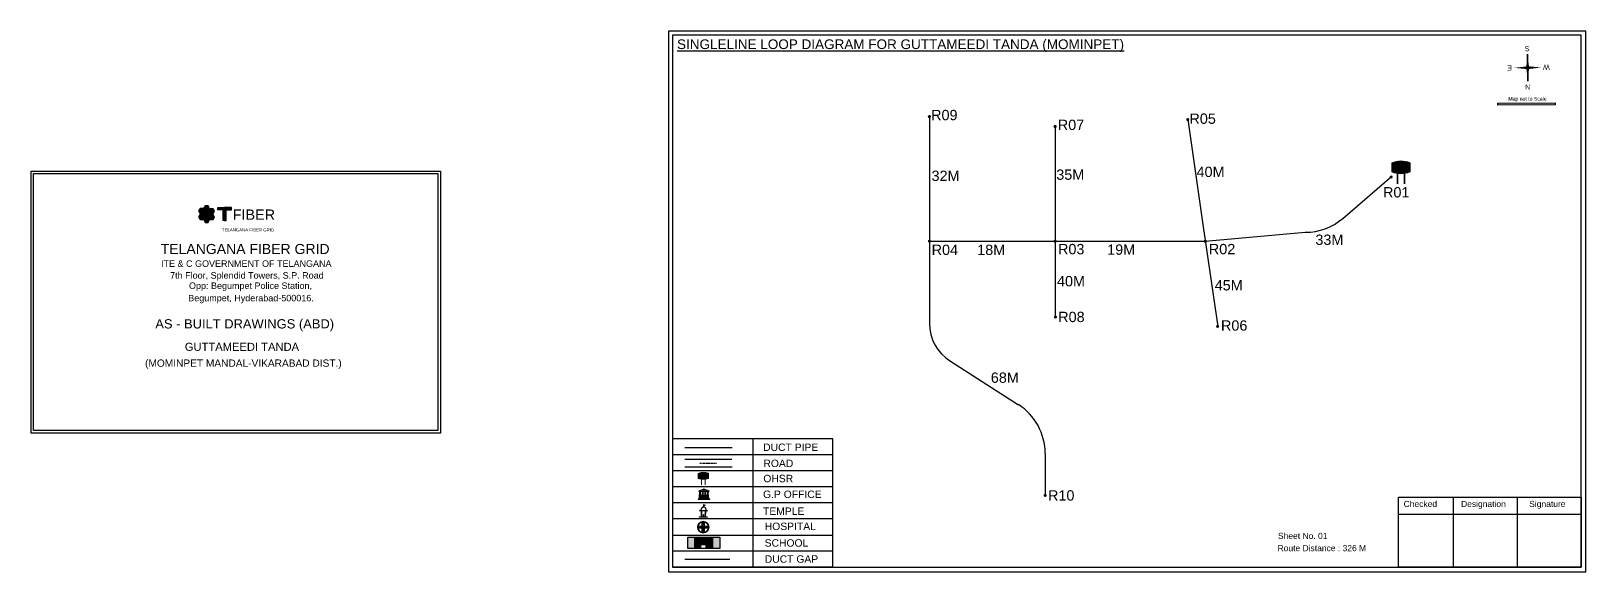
# Model space of a CAD drawing. Header units: inches. Extents: x 389 to 4342, y 151 to 675.
# Drawn here: x 389 to 1897, y 151 to 675 of the extents above; entities that cross this region are included whole.
import ezdxf
from ezdxf.enums import TextEntityAlignment as Align

# ---------------------------------------------------------------- set-up
doc = ezdxf.new("R2010")
doc.units = ezdxf.units.IN
doc.header["$MEASUREMENT"] = 0
doc.linetypes.add('DASHEDX2', pattern=[1.5, 1, -0.5])
for name, color, linetype in [('Asbuilt_title', 7, 'Continuous'), ('LANDMARK', 7, 'Continuous'), ('OHT', 7, 'Continuous'), ('pipe', 5, 'Continuous'), ('ROW', 5, 'Continuous')]:
    doc.layers.add(name, color=color, linetype=linetype)
doc.styles.add('200', font='swisse.ttf')
doc.styles.get("Standard").update_dxf_attribs({"font": 'arial.ttf'})

# ---------------------------------------------------------------- blocks, each defined once
blk = doc.blocks.new('OHT')
at = {"linetype": 'Continuous', "lineweight": 0, "true_color": 0x0ffffc}
blk.add_hatch(color=4, dxfattribs=at).paths.add_polyline_path([(0.012, 1), (0, 1, 0.101323), (-0.4, 0.916), (-0.4, 0.525, 0.194075), (0.399, 0.521), (0.399, 0.921, 0.097877)])
at = {"color": 4, "linetype": 'Continuous', "lineweight": 0, "true_color": 0x0ffffc, "flags": 128}
for points in [[(-0.4, 0.525), (-0.4, 0.916)], [(0.399, 0.521), (0.399, 0.921)]]:
    blk.add_lwpolyline(points, dxfattribs=at)
at = {"color": 4, "linetype": 'Continuous', "lineweight": 0, "true_color": 0x0ffffc, "const_width": 0.075, "flags": 128}
for points in [[(-0.15, 0), (-0.15, 0.475)], [(0.15, 0), (0.15, 0.473)]]:
    blk.add_lwpolyline(points, dxfattribs=at)
at = {"color": 4, "linetype": 'Continuous', "lineweight": 0, "true_color": 0x0ffffc}
for centre, radius, start, end in [((0.006, -0.019), 1.019, 67.31091, 113.47108), ((0.004, 1.513), 1.068, 247.76824, 291.70073)]:
    blk.add_arc(centre, radius, start, end, dxfattribs=at)
blk = doc.blocks.new('Government_Office')
at = {"linetype": 'Continuous', "lineweight": 0, "true_color": 0xff0000}
for points in [[(-0.5, 0.05), (0.5, 0.05), (0.5, 0), (-0.5, 0)], [(-0.45, 0.08), (-0.45, 0.12), (0.45, 0.12), (0.45, 0.08)], [(-0.4, 0.14), (-0.4, 0.18), (0.4, 0.18), (0.4, 0.14)]]:
    blk.add_hatch(color=1, dxfattribs=at).paths.add_polyline_path(points)
h = blk.add_hatch(color=1, dxfattribs=at)
h.paths.add_polyline_path([(0.44, 0.72), (0.45, 0.75), (0, 0.93), (-0.45, 0.75), (-0.44, 0.72)])
h.paths.add_polyline_path([(0.36, 0.75), (-0.36, 0.75), (0, 0.9)], flags=16)
h.paths.add_polyline_path([(0, 0.78, -1), (0, 0.87, -1)], flags=0)
h = blk.add_hatch(color=1, dxfattribs=at)
edge = h.paths.add_edge_path()
edge.add_line((-0.27, 0.2), (-0.3, 0.68))
edge.add_line((-0.3, 0.68), (-0.29, 0.68))
edge.add_arc((-0.28, 0.69), 0.0176, 225.304, 441.5659)
edge.add_line((-0.28, 0.7), (-0.39, 0.7))
edge.add_arc((-0.39, 0.69), 0.0176, 98.4341, 314.696)
edge.add_line((-0.38, 0.68), (-0.37, 0.68))
edge.add_line((-0.37, 0.68), (-0.4, 0.2))
edge.add_line((-0.4, 0.2), (-0.27, 0.2))
h = blk.add_hatch(color=1, dxfattribs=at)
edge = h.paths.add_edge_path()
edge.add_line((-0.05, 0.2), (-0.07, 0.68))
edge.add_line((-0.07, 0.68), (-0.07, 0.68))
edge.add_arc((-0.05, 0.69), 0.0176, 225.304, 441.5659)
edge.add_line((-0.05, 0.7), (-0.17, 0.7))
edge.add_arc((-0.17, 0.69), 0.0176, 98.4341, 314.696)
edge.add_line((-0.16, 0.68), (-0.15, 0.68))
edge.add_line((-0.15, 0.68), (-0.18, 0.2))
edge.add_line((-0.18, 0.2), (-0.05, 0.2))
h = blk.add_hatch(color=1, dxfattribs=at)
edge = h.paths.add_edge_path()
edge.add_arc((0, 0.83), 0.0467, 90, 270)
edge.add_arc((0, 0.83), 0.0467, 270, 450)
h = blk.add_hatch(color=1, dxfattribs=at)
edge = h.paths.add_edge_path()
edge.add_line((0.18, 0.2), (0.15, 0.68))
edge.add_line((0.15, 0.68), (0.16, 0.68))
edge.add_arc((0.17, 0.69), 0.0176, 225.304, 441.5659)
edge.add_line((0.17, 0.7), (0.05, 0.7))
edge.add_arc((0.05, 0.69), 0.0176, 98.4341, 314.696)
edge.add_line((0.07, 0.68), (0.07, 0.68))
edge.add_line((0.07, 0.68), (0.05, 0.2))
edge.add_line((0.05, 0.2), (0.18, 0.2))
h = blk.add_hatch(color=1, dxfattribs=at)
edge = h.paths.add_edge_path()
edge.add_line((0.4, 0.2), (0.37, 0.68))
edge.add_line((0.37, 0.68), (0.38, 0.68))
edge.add_arc((0.39, 0.69), 0.0176, 225.304, 441.5659)
edge.add_line((0.4, 0.7), (0.28, 0.7))
edge.add_arc((0.28, 0.69), 0.0176, 98.4341, 314.696)
edge.add_line((0.29, 0.68), (0.3, 0.68))
edge.add_line((0.3, 0.68), (0.27, 0.2))
edge.add_line((0.27, 0.2), (0.4, 0.2))
at = {"color": 1, "linetype": 'Continuous', "lineweight": 0, "true_color": 0xff0000, "flags": 128}
for points in [[(-0.5, 0.05), (0.5, 0.05), (0.5, 0), (-0.5, 0)], [(-0.45, 0.75), (-0.44, 0.72), (0.44, 0.72), (0.45, 0.75), (0, 0.93)], [(-0.45, 0.08), (-0.45, 0.12), (0.45, 0.12), (0.45, 0.08)], [(-0.4, 0.14), (-0.4, 0.18), (0.4, 0.18), (0.4, 0.14)], [(-0.36, 0.75), (0.36, 0.75), (0, 0.9)]]:
    blk.add_lwpolyline(points, close=True, dxfattribs=at)
for points in [[(-0.27, 0.2), (-0.3, 0.68), (-0.29, 0.68, 1.379694), (-0.28, 0.7), (-0.39, 0.7, 1.379694), (-0.38, 0.68), (-0.37, 0.68), (-0.4, 0.2)], [(-0.05, 0.2), (-0.07, 0.68), (-0.07, 0.68, 1.379694), (-0.05, 0.7), (-0.17, 0.7, 1.379694), (-0.16, 0.68), (-0.15, 0.68), (-0.18, 0.2)], [(0, 0.87, 1), (0, 0.78, 1)], [(0.18, 0.2), (0.15, 0.68), (0.16, 0.68, 1.379694), (0.17, 0.7), (0.05, 0.7, 1.379694), (0.07, 0.68), (0.07, 0.68), (0.05, 0.2)], [(0.4, 0.2), (0.37, 0.68), (0.38, 0.68, 1.379694), (0.4, 0.7), (0.28, 0.7, 1.379694), (0.29, 0.68), (0.3, 0.68), (0.27, 0.2)]]:
    blk.add_lwpolyline(points, format="xyb", close=True, dxfattribs=at)
blk = doc.blocks.new('Temple')
at = {"linetype": 'Continuous', "lineweight": 0, "true_color": 0xff0000}
h = blk.add_hatch(color=1, dxfattribs=at)
edge = h.paths.add_edge_path()
edge.add_line((0.17, 0.49), (0.22, 0.49))
edge.add_line((0.22, 0.49), (0.22, 0.5))
edge.add_line((0.22, 0.5), (0.31, 0.5))
edge.add_line((0.31, 0.5), (0.31, 0.53))
edge.add_line((0.31, 0.53), (0.26, 0.53))
edge.add_line((0.26, 0.53), (0.26, 0.54))
edge.add_line((0.26, 0.54), (0.2, 0.54))
edge.add_spline(control_points=[(0.2, 0.54), (0.2, 0.59), (0.19, 0.64), (0.14, 0.74), (0.09, 0.79), (0.03, 0.8), (0.02, 0.81), (0.01, 0.81)], knot_values=[4.712389, 4.712389, 4.712389, 4.712389, 5.278166, 5.278166, 6.117402, 6.117402, 6.223801, 6.223801, 6.223801, 6.223801], degree=3, periodic=0)
edge.add_line((0.01, 0.81), (0.01, 0.79))
edge.add_line((0.01, 0.79), (-0.01, 0.79))
edge.add_line((-0.01, 0.79), (-0.01, 0.81))
edge.add_spline(control_points=[(-0.01, 0.81), (-0.05, 0.8), (-0.1, 0.78), (-0.17, 0.7), (-0.2, 0.63), (-0.2, 0.55), (-0.2, 0.55), (-0.2, 0.54)], knot_values=[6.343965, 6.343965, 6.343965, 6.343965, 6.956638, 6.956638, 7.795874, 7.795874, 7.853982, 7.853982, 7.853982, 7.853982], degree=3, periodic=0)
edge.add_line((-0.2, 0.54), (-0.26, 0.54))
edge.add_line((-0.26, 0.54), (-0.26, 0.53))
edge.add_line((-0.26, 0.53), (-0.31, 0.53))
edge.add_line((-0.31, 0.53), (-0.31, 0.5))
edge.add_line((-0.31, 0.5), (-0.22, 0.5))
edge.add_line((-0.22, 0.5), (-0.22, 0.49))
edge.add_line((-0.22, 0.49), (-0.17, 0.49))
edge.add_line((-0.17, 0.49), (-0.17, 0.07))
edge.add_arc((-0.2, 0.07), 0.03, -90, 0, ccw=False)
edge.add_line((-0.2, 0.04), (-0.26, 0.04))
edge.add_line((-0.26, 0.04), (-0.26, 0.03))
edge.add_line((-0.26, 0.03), (-0.31, 0.03))
edge.add_line((-0.31, 0.03), (-0.31, 0))
edge.add_line((-0.31, 0), (0.31, 0))
edge.add_line((0.31, 0), (0.31, 0.03))
edge.add_line((0.31, 0.03), (0.26, 0.03))
edge.add_line((0.26, 0.03), (0.26, 0.04))
edge.add_line((0.26, 0.04), (0.2, 0.04))
edge.add_arc((0.2, 0.07), 0.03, 180, 270, ccw=False)
edge.add_line((0.17, 0.07), (0.17, 0.49))
h.paths.add_polyline_path([(0.12, 0.07, -0.414214), (0.1, 0.04), (0.05, 0.04), (0.05, 0.03), (-0.05, 0.03), (-0.05, 0.04), (-0.1, 0.04, -0.414214), (-0.12, 0.07), (-0.12, 0.5), (0.12, 0.5)], flags=16)
edge = h.paths.add_edge_path(flags=16)
edge.add_ellipse((0, 0.54), major_axis=(0, 0.242), ratio=0.722808, start_angle=270, end_angle=450, ccw=False)
edge.add_line((0.17, 0.54), (-0.17, 0.54))
h.paths.add_polyline_path([(0.01, 0.23), (0.01, 0.07), (-0.01, 0.07), (-0.01, 0.23)], flags=0)
at = {"linetype": 'Continuous', "lineweight": 0, "true_color": 0xe66000}
blk.add_hatch(color=32, dxfattribs=at).paths.add_polyline_path([(-0.01, 1), (0.15, 0.93), (0, 0.85)])
at = {"linetype": 'Continuous', "lineweight": 0, "true_color": 0xff0000}
h = blk.add_hatch(color=1, dxfattribs=at)
edge = h.paths.add_edge_path()
edge.add_line((0.01, 0.86), (0, 0.85))
edge.add_line((0, 0.85), (0, 0.93))
edge.add_line((0, 0.93), (-0.01, 0.93))
edge.add_line((-0.01, 0.93), (-0.01, 0.81))
edge.add_spline(control_points=[(-0.01, 0.81), (0, 0.81), (0, 0.81), (0.01, 0.81)], knot_values=[6.223801, 6.223801, 6.223801, 6.223801, 6.343965, 6.343965, 6.343965, 6.343965], degree=3, periodic=0)
edge.add_line((0.01, 0.81), (0.01, 0.86))
h = blk.add_hatch(color=1, dxfattribs=at)
edge = h.paths.add_edge_path()
edge.add_line((0.01, 0.79), (0.01, 0.81))
edge.add_spline(control_points=[(0.01, 0.81), (0, 0.81), (0, 0.81), (-0.01, 0.81)], knot_values=[6.223801, 6.223801, 6.223801, 6.223801, 6.343965, 6.343965, 6.343965, 6.343965], degree=3, periodic=0)
edge.add_line((-0.01, 0.81), (-0.01, 0.79))
edge.add_line((-0.01, 0.79), (0.01, 0.79))
at = {"color": 1, "linetype": 'Continuous', "lineweight": 0, "true_color": 0xff0000, "flags": 128}
blk.add_lwpolyline([(0.2, 0.54), (0.26, 0.54), (0.26, 0.53), (0.31, 0.53), (0.31, 0.5), (0.22, 0.5), (0.22, 0.49), (0.17, 0.49), (0.17, 0.07, 0.414214), (0.2, 0.04), (0.26, 0.04), (0.26, 0.03), (0.31, 0.03), (0.31, 0), (-0.31, 0), (-0.31, 0.03), (-0.26, 0.03), (-0.26, 0.04), (-0.2, 0.04, 0.414214), (-0.17, 0.07), (-0.17, 0.49), (-0.22, 0.49), (-0.22, 0.5), (-0.31, 0.5), (-0.31, 0.53), (-0.26, 0.53), (-0.26, 0.54), (-0.2, 0.54)], format="xyb", dxfattribs=at)
blk.add_lwpolyline([(-0.17, 0.54), (0.17, 0.54)], dxfattribs=at)
blk.add_lwpolyline([(0.12, 0.5), (0.12, 0.07, -0.414214), (0.1, 0.04), (0.05, 0.04), (0.05, 0.03), (-0.05, 0.03), (-0.05, 0.04), (-0.1, 0.04, -0.414214), (-0.12, 0.07), (-0.12, 0.5)], format="xyb", close=True, dxfattribs=at)
at = {"color": 32, "linetype": 'Continuous', "lineweight": 0, "true_color": 0xe66000, "flags": 128}
blk.add_lwpolyline([(-0.01, 1), (0.15, 0.93), (0, 0.85), (-0.01, 1)], dxfattribs=at)
at = {"color": 1, "linetype": 'Continuous', "lineweight": 0, "true_color": 0xff0000, "flags": 128}
for points in [[(0.01, 0.93), (-0.01, 0.93), (-0.01, 0.79), (0.01, 0.79)], [(0.01, 0.23), (-0.01, 0.23), (-0.01, 0.07), (0.01, 0.07)]]:
    blk.add_lwpolyline(points, close=True, dxfattribs=at)
at = {"color": 1, "linetype": 'Continuous', "lineweight": 0, "true_color": 0xff0000}
blk.add_ellipse((0, 0.54), major_axis=(0, 0.242), ratio=0.722808, start_param=4.712389, end_param=7.853982, dxfattribs=at)
blk.add_open_spline([(0.2, 0.54), (0.2, 0.59), (0.19, 0.64), (0.14, 0.74), (0.09, 0.79), (-0.02, 0.82), (-0.08, 0.79), (-0.17, 0.7), (-0.2, 0.63), (-0.2, 0.55), (-0.2, 0.55), (-0.2, 0.54)], degree=3, knots=[4.712389, 4.712389, 4.712389, 4.712389, 5.278166, 5.278166, 6.117402, 6.117402, 6.956638, 6.956638, 7.795874, 7.795874, 7.853982, 7.853982, 7.853982, 7.853982], dxfattribs=at)
blk = doc.blocks.new('*U7')
at = {"color": 0, "linetype": 'DASHEDX2', "transparency": 16777216}
blk.add_line((-8.2, 0), (8, 0), dxfattribs=at)
blk = doc.blocks.new('Hospital')
at = {"linetype": 'Continuous', "lineweight": 0, "true_color": 0x000000}
h = blk.add_hatch(color=18, dxfattribs=at)
h.paths.add_polyline_path([(-0.5, 0, 1), (0.5, 0, 1)])
h.paths.add_polyline_path([(0.45, 0, -1), (-0.45, 0, -1)], flags=16)
at = {"linetype": 'Continuous', "true_color": 0xff0000}
blk.add_hatch(color=1, dxfattribs=at).paths.add_polyline_path([(-0.39, 0.08), (-0.08, 0.08), (-0.08, 0.39), (0.08, 0.39), (0.08, 0.08), (0.39, 0.08), (0.39, -0.08), (0.08, -0.08), (0.08, -0.39), (-0.08, -0.39), (-0.08, -0.08), (-0.39, -0.08)])
at = {"color": 1, "linetype": 'Continuous', "true_color": 0xff0000, "flags": 128}
blk.add_lwpolyline([(-0.39, 0.08), (-0.08, 0.08), (-0.08, 0.39), (0.08, 0.39), (0.08, 0.08), (0.39, 0.08), (0.39, -0.08), (0.08, -0.08), (0.08, -0.39), (-0.08, -0.39), (-0.08, -0.08), (-0.39, -0.08)], close=True, dxfattribs=at)
at = {"color": 18, "linetype": 'Continuous', "lineweight": 0, "true_color": 0x000000}
for radius in [0.5, 0.446]:
    blk.add_circle((0, 0), radius, dxfattribs=at)

msp = doc.modelspace()

# ---------------------------------------------------------------- hatches: boundary and pattern name
at = {"true_color": 0x0093dd}
h = msp.add_hatch(color=142, dxfattribs=at)
h.dxf.hatch_style = 1
h.paths.add_polyline_path([(1812, 605.1), (1812, 603.3), (1867.5, 603.4), (1867.5, 605.3)])
at = {"ltscale": 0.5}
h = msp.add_hatch(color=5, dxfattribs=at)
h.dxf.hatch_style = 1
h.paths.add_polyline_path([(1262, 592.1, 1), (1258.8, 592.1, 1)])
h = msp.add_hatch(color=5, dxfattribs=at)
h.dxf.hatch_style = 1
h.paths.add_polyline_path([(1512.6, 589.2, 1), (1509.5, 589.2, 1)])
h = msp.add_hatch(color=5, dxfattribs=at)
h.dxf.hatch_style = 1
h.paths.add_polyline_path([(1384, 582.5, 1), (1380.8, 582.5, 1)])
h = msp.add_hatch(color=5, dxfattribs=at)
h.dxf.hatch_style = 1
h.paths.add_polyline_path([(1710, 533.5, 1), (1706.9, 533.5, 1)])
h = msp.add_hatch(color=256)
h.set_gradient(color1=(102, 0, 204), color2=(102, 0, 204), tint=1)
h.paths.add_polyline_path([(560.6, 495.1), (562.1, 497.6), (560.7, 500.1), (557.8, 500.1), (556.3, 497.6), (557.8, 495.1)])
h.paths.add_polyline_path([(560.6, 500.6), (562.1, 503.1), (560.7, 505.6), (557.8, 505.6), (556.3, 503.1), (557.8, 500.6)])
h.paths.add_polyline_path([(551.5, 500.6), (552.9, 498.1), (555.8, 498.1), (557.2, 500.6), (555.8, 503.1), (552.9, 503.1)])
h.paths.add_polyline_path([(552.9, 492.4), (555.8, 492.4), (557.2, 494.9), (555.8, 497.4), (552.9, 497.4), (551.5, 494.9)])
h.paths.add_polyline_path([(556.4, 492), (557.8, 489.5), (560.7, 489.5), (562.1, 492), (560.7, 494.5), (557.8, 494.5)])
h.paths.add_polyline_path([(562.7, 492.2), (565.5, 492.2), (567, 494.7), (565.5, 497.2), (562.7, 497.2), (561.2, 494.7)])
h.paths.add_polyline_path([(565.5, 502.8), (562.7, 502.8), (561.2, 500.4), (562.7, 497.9), (565.5, 497.9), (567, 500.3)])
h = msp.add_hatch(color=256)
h.set_gradient(color1=(102, 0, 204), color2=(102, 0, 204), tint=1)
h.paths.add_polyline_path([(578.1, 501.8), (583.3, 501.8), (583.3, 503.9), (576.7, 503.9), (570.2, 503.9), (570.2, 501.8), (575.4, 501.8), (575.4, 491.3), (576.7, 491.3), (578.1, 491.3)])
h = msp.add_hatch(color=5, dxfattribs=at)
h.dxf.hatch_style = 1
h.paths.add_polyline_path([(1262, 471.2, 1), (1258.9, 471.2, 1)])
h = msp.add_hatch(color=5, dxfattribs=at)
h.dxf.hatch_style = 1
h.paths.add_polyline_path([(1384, 471.2, 1), (1380.8, 471.2, 1)])
h = msp.add_hatch(color=5, dxfattribs=at)
h.dxf.hatch_style = 1
h.paths.add_polyline_path([(1529.7, 471.2, 1), (1526.5, 471.2, 1)])
h = msp.add_hatch(color=5, dxfattribs=at)
h.dxf.hatch_style = 1
h.paths.add_polyline_path([(1384.3, 397.7, 1), (1381.2, 397.7, 1)])
h = msp.add_hatch(color=5, dxfattribs=at)
h.dxf.hatch_style = 1
h.paths.add_polyline_path([(1541.6, 388.6, 1), (1538.5, 388.6, 1)])
h = msp.add_hatch(color=5, dxfattribs=at)
h.dxf.hatch_style = 1
h.paths.add_polyline_path([(1374.3, 224.7, 1), (1371.2, 224.7, 1)])
at = {"true_color": 0xc8c92d}
h = msp.add_hatch(color=52, dxfattribs=at)
h.dxf.hatch_style = 1
h.paths.add_polyline_path([(1032.1, 184.2), (1026, 184.2), (1026, 173.1), (1032.1, 173.1)])
h.paths.add_polyline_path([(1057, 184.2), (1050.8, 184.2), (1050.8, 173.1), (1057, 173.1)])
at = {"true_color": 0x293189}
h = msp.add_hatch(color=177, dxfattribs=at)
h.dxf.hatch_style = 1
h.paths.add_polyline_path([(1050.8, 184.2), (1032.1, 184.2), (1032.1, 173.1), (1039.2, 173.1), (1039.2, 176.7), (1043, 176.7), (1043, 173.1), (1050.8, 173.1)])
h.paths.add_polyline_path([(1034.8, 181.7), (1033.4, 181.7), (1033.4, 183), (1034.8, 183)], flags=16)
h.paths.add_polyline_path([(1047.7, 181.7), (1047.7, 183), (1049.1, 183), (1049.1, 181.7)], flags=16)

# ---------------------------------------------------------------- linework, layer by layer
for p, q in [((1840.7, 652.7), (1841.1, 626.4)), ((1841.1, 626.4), (1840.7, 652.7)), ((1840.7, 652.7), (1841.1, 626.4)), ((1840.9, 639.6), (1840.7, 652.7)), ((570.2, 501.8), (570.2, 503.9)), ((570.2, 503.9), (576.7, 503.9)), ((575.4, 501.8), (570.2, 501.8)), ((575.4, 491.3), (575.4, 501.8)), ((583.3, 503.9), (576.7, 503.9)), ((578.1, 491.3), (578.1, 501.8)), ((578.1, 501.8), (583.3, 501.8)), ((583.3, 501.8), (583.3, 503.9)), ((576.7, 491.3), (575.4, 491.3)), ((578.1, 491.3), (576.7, 491.3)), ((576.7, 491.3), (578.1, 491.3)), ((1011.3, 279.6), (1011.3, 156.4)), ((1089.1, 279.6), (1089.1, 155.2)), ((1166.8, 264.1), (1011.3, 264.1)), ((1023, 259.8), (1068.8, 259.8)), ((1166.8, 248.5), (1011.3, 248.5)), ((1023, 252.3), (1069.1, 252.3)), ((1166.8, 233), (1011.3, 233)), ((1166.8, 217.4), (1011.3, 217.4)), ((1166.8, 201.9), (1011.3, 201.9)), ((1011.3, 186.3), (1166.8, 186.3)), ((1011.3, 170.8), (1166.8, 170.8)), ((1011.3, 156.4), (1011.3, 155.2)), ((1011.3, 156.2), (1011.3, 155.2)), ((1166.8, 155.2), (1011.3, 155.2))]:
    msp.add_line(p, q)
at = {"color": 1}
msp.add_line((1841.1, 626.4), (1840.9, 639.6), dxfattribs=at)
at = {"color": 5}
msp.add_line((1528.1, 471.2), (1625.1, 479.9), dxfattribs=at)
at = {"color": 242, "true_color": 0xcd2027}
for p, q in [((1768.4, 223.1), (1768.4, 155.2)), ((1830.6, 223.1), (1830.6, 155.2)), ((1715.4, 206.6), (1892.6, 206.6))]:
    msp.add_line(p, q, dxfattribs=at)
for points in [[(1007.2, 675), (1007.2, 150.5), (1897.3, 150.5), (1897.3, 675)], [(1011.3, 671), (1011.3, 155.2), (1892.6, 155.2), (1892.6, 671)], [(552.9, 498.1), (555.8, 498.1), (557.2, 500.6), (555.8, 503.1), (552.9, 503.1), (551.5, 500.6)], [(557.8, 500.6), (560.6, 500.6), (562.1, 503.1), (560.7, 505.6), (557.8, 505.6), (556.3, 503.1)], [(557.8, 495.1), (560.6, 495.1), (562.1, 497.6), (560.7, 500.1), (557.8, 500.1), (556.3, 497.6)], [(562.7, 497.9), (565.5, 497.9), (567, 500.3), (565.5, 502.8), (562.7, 502.8), (561.2, 500.4)], [(552.9, 492.4), (555.8, 492.4), (557.2, 494.9), (555.8, 497.4), (552.9, 497.4), (551.5, 494.9)], [(557.8, 489.5), (560.7, 489.5), (562.1, 492), (560.7, 494.5), (557.8, 494.5), (556.4, 492)], [(562.7, 492.2), (565.5, 492.2), (567, 494.7), (565.5, 497.2), (562.7, 497.2), (561.2, 494.7)], [(1057.1, 184.2), (1057.1, 173.1), (1026, 173.1), (1026, 184.2)], [(1034.8, 183), (1034.8, 181.7), (1033.4, 181.7), (1033.4, 183)], [(1047.7, 181.7), (1047.7, 183), (1049.1, 183), (1049.1, 181.7)]]:
    msp.add_lwpolyline(points, close=True)
at = {"color": 142, "true_color": 0x0093dd}
msp.add_lwpolyline([(1867.5, 603.4), (1812, 603.3), (1812, 605.1), (1867.5, 605.3), (1867.5, 603.4)], dxfattribs=at)
for points in [[(1166.8, 155.2), (1166.8, 279.6), (1011.3, 279.6)], [(1037.8, 173.1), (1037.8, 177.2), (1044.3, 177.2), (1044.3, 173.1)]]:
    msp.add_lwpolyline(points)
at = {"color": 242, "true_color": 0xcd2027}
msp.add_lwpolyline([(1892.6, 155.2), (1715.4, 155.2), (1715.4, 223.1), (1892.6, 223.1)], close=True, dxfattribs=at)
for points in [[(1842.2, 639.6), (1839.4, 639.6), (1840.7, 652.7)], [(1842.2, 639.6), (1839.4, 639.6), (1840.7, 652.7)], [(1840.9, 640.9), (1840.9, 638.1), (1827.8, 639.4)], [(1840.9, 640.9), (1840.9, 638.1), (1827.8, 639.4)], [(1840.9, 640.9), (1840.9, 638.1), (1854.1, 639.8)], [(1840.9, 640.9), (1840.9, 638.1), (1854.1, 639.8)]]:
    msp.add_solid(points)
at = {"color": 1}
msp.add_solid([(1842.2, 639.6), (1839.4, 639.6), (1841.1, 626.4)], dxfattribs=at)
msp.add_solid([(1842.2, 639.6), (1839.4, 639.6), (1841.1, 626.4)], dxfattribs=at)
at = {"layer": 'Asbuilt_title'}
for points in [[(388.9, 285.2), (388.9, 539.3), (786, 539.3), (786, 285.2)], [(391.4, 287.7), (391.4, 536.8), (783.5, 536.8), (783.5, 287.7)]]:
    msp.add_lwpolyline(points, close=True, dxfattribs=at)
at = {"layer": 'OHT', "color": 5}
msp.add_line((1023.1, 271.2), (1069, 271.2), dxfattribs=at)
at = {"layer": 'OHT', "color": 1}
msp.add_line((1023.1, 163), (1066.7, 163), dxfattribs=at)
at = {"layer": 'pipe'}
for p, q in [((1260.4, 592.1), (1260.4, 485.2)), ((1511, 589.2), (1526.1, 485.2)), ((1382.4, 582.5), (1382.4, 485.2)), ((1661.4, 493.3), (1709.2, 534.2)), ((1260.4, 485.2), (1260.4, 391.9)), ((1382.4, 485.2), (1382.4, 397.4)), ((1526.1, 485.2), (1540.1, 388.6)), ((1260.4, 471.2), (1368.4, 471.2)), ((1368.4, 471.2), (1528.1, 471.2)), ((1280.8, 354.8), (1346.8, 312.7)), ((1372.7, 265.5), (1372.7, 224.7))]:
    msp.add_line(p, q, dxfattribs=at)
for centre, radius, start, end in [((1625, 535.9), 56, 270.0077, 310.5344), ((1304.4, 391.9), 44, 180, 237.5023), ((1316.7, 265.5), 56, 0, 57.5023)]:
    msp.add_arc(centre, radius, start, end, dxfattribs=at)

# ---------------------------------------------------------------- block references
at = {"linetype": 'DASHEDX2'}
msp.add_blockref('*U7', (1046, 256), dxfattribs=at)
at = {"layer": 'LANDMARK'}
for name, p, xscale, yscale, zscale in [('Government_Office', (1041.7, 220.6), 11.32114773247135, 11.32114773247135, 11.32114773247135), ('Hospital', (1041, 193.9), 11.41772014427468, 11.41772014427468, 11.41772014427468)]:
    msp.add_blockref(name, p, dxfattribs=dict(at, xscale=xscale, yscale=yscale, zscale=zscale))
at = {"layer": 'LANDMARK', "xscale": 12.62452535729322, "yscale": 12.62452535729322, "zscale": 12.62452535729322, "rotation": 358.3713438591284}
msp.add_blockref('Temple', (1041.1, 203.4), dxfattribs=at)
at = {"layer": 'OHT'}
for p, xscale, yscale, zscale in [((1717.9, 526.7), 22.41341502807723, 22.41341502807723, 22.41341502807723), ((1041.1, 234.7), 12.45189723782068, 12.45189723782068, 12.45189723782068)]:
    msp.add_blockref('OHT', p, dxfattribs=dict(at, xscale=xscale, yscale=yscale, zscale=zscale))

# ---------------------------------------------------------------- texts
at = {"color": 242, "true_color": 0xcd2027}
msp.add_text('%%USINGLELINE LOOP DIAGRAM FOR GUTTAMEEDI TANDA (MOMINPET)', height=9.375, dxfattribs=at).set_placement((1015.6, 657.6))
for s, p in [('S', (1842.7, 660.5)), ('E', (1825.6, 641.8)), ('W', (1862.2, 642.4)), ('N', (1843.4, 623.2))]:
    msp.add_text(s, height=4.95, rotation=181.0063).set_placement(p)
for s, height, p in [('Map not to Scale', 3.542, (1822.1, 607.6)), ('R09', 10, (1262.1, 588.6)), ('R07', 10, (1385, 579.1)), ('R05', 10, (1512.7, 585.1)), ('40M', 10, (1519.6, 533.5)), ('32M', 10, (1262.5, 529.7)), ('35M', 10, (1383.5, 530.8)), ('R01', 10, (1700.5, 513.7)), ('R04', 10, (1262.6, 457.9)), ('18M', 10, (1306.8, 457.9)), ('R03', 10, (1385.2, 458.6)), ('19M', 10, (1432.9, 458.1)), ('R02', 10, (1531.5, 458.6)), ('33M', 10, (1634.9, 467.7)), ('40M', 10, (1384.2, 427.5)), ('45M', 10, (1537.2, 423.5)), ('R08', 10, (1385.4, 392.8)), ('R06', 10, (1543.3, 384.5)), ('68M', 10, (1320, 333.9)), ('DUCT PIPE', 7.18, (1099.1, 267.8)), ('ROAD ', 7.18, (1099.4, 252.2)), ('OHSR', 7.18, (1099.3, 237.5)), ('G.P OFFICE', 7.18, (1099, 222.2)), ('R10', 10, (1375.5, 219.7)), ('TEMPLE', 7.18, (1099, 205.8)), ('Checked', 5.89, (1720.5, 213.5)), ('Designation', 5.886, (1776.2, 213.5)), ('Signature', 5.89, (1842.3, 213.5)), ('HOSPITAL', 7.18, (1100.7, 191.1)), ('SCHOOL', 7.18, (1100.6, 175)), ('Sheet No. 01', 5.886, (1598.6, 182.5)), ('DUCT GAP', 7.18, (1100.7, 159.4)), ('Route Distance : 326 M', 5.886, (1598.2, 170.6))]:
    msp.add_text(s, height=height).set_placement(p)
at = {"color": 18, "true_color": 0x000000}
msp.add_text('FIBER', height=10, dxfattribs=at).set_placement((584.5, 492))
at = {"color": 252, "true_color": 0x939598}
msp.add_text('TELANGANA FIBER GRID', height=3, dxfattribs=at).set_placement((574.1, 480.7))
at = {"layer": 'ROW', "color": 5, "style": '200'}
for s, height, p in [(' TELANGANA FIBER GRID', 9.728, (594.7, 463.7)), ('ITE & C GOVERNMENT OF TELANGANA', 6.25, (597.7, 449.5)), ('7th Floor, Splendid Towers, S.P. Road', 6.25, (598.3, 438.1)), ('Opp: Begumpet Police Station,', 6.25, (601.8, 428.1)), ('Begumpet, Hyderabad-500016.', 6.25, (602.3, 416.1))]:
    msp.add_text(s, height=height, dxfattribs=at).set_placement(p, align=Align.MIDDLE_CENTER)
at = {"layer": 'ROW', "color": 6, "style": '200'}
msp.add_text('AS - BUILT DRAWINGS (ABD) ', height=8.975, dxfattribs=at).set_placement((597.9, 391.1), align=Align.MIDDLE_CENTER)
at = {"layer": 'ROW', "color": 1, "style": '200'}
for s, height, p in [('GUTTAMEEDI TANDA', 7.762, (593.5, 368.8)), ('(MOMINPET MANDAL-VIKARABAD DIST.)', 7.043, (594.9, 353))]:
    msp.add_text(s, height=height, dxfattribs=at).set_placement(p, align=Align.MIDDLE_CENTER)

doc.saveas('drawing.dxf')
